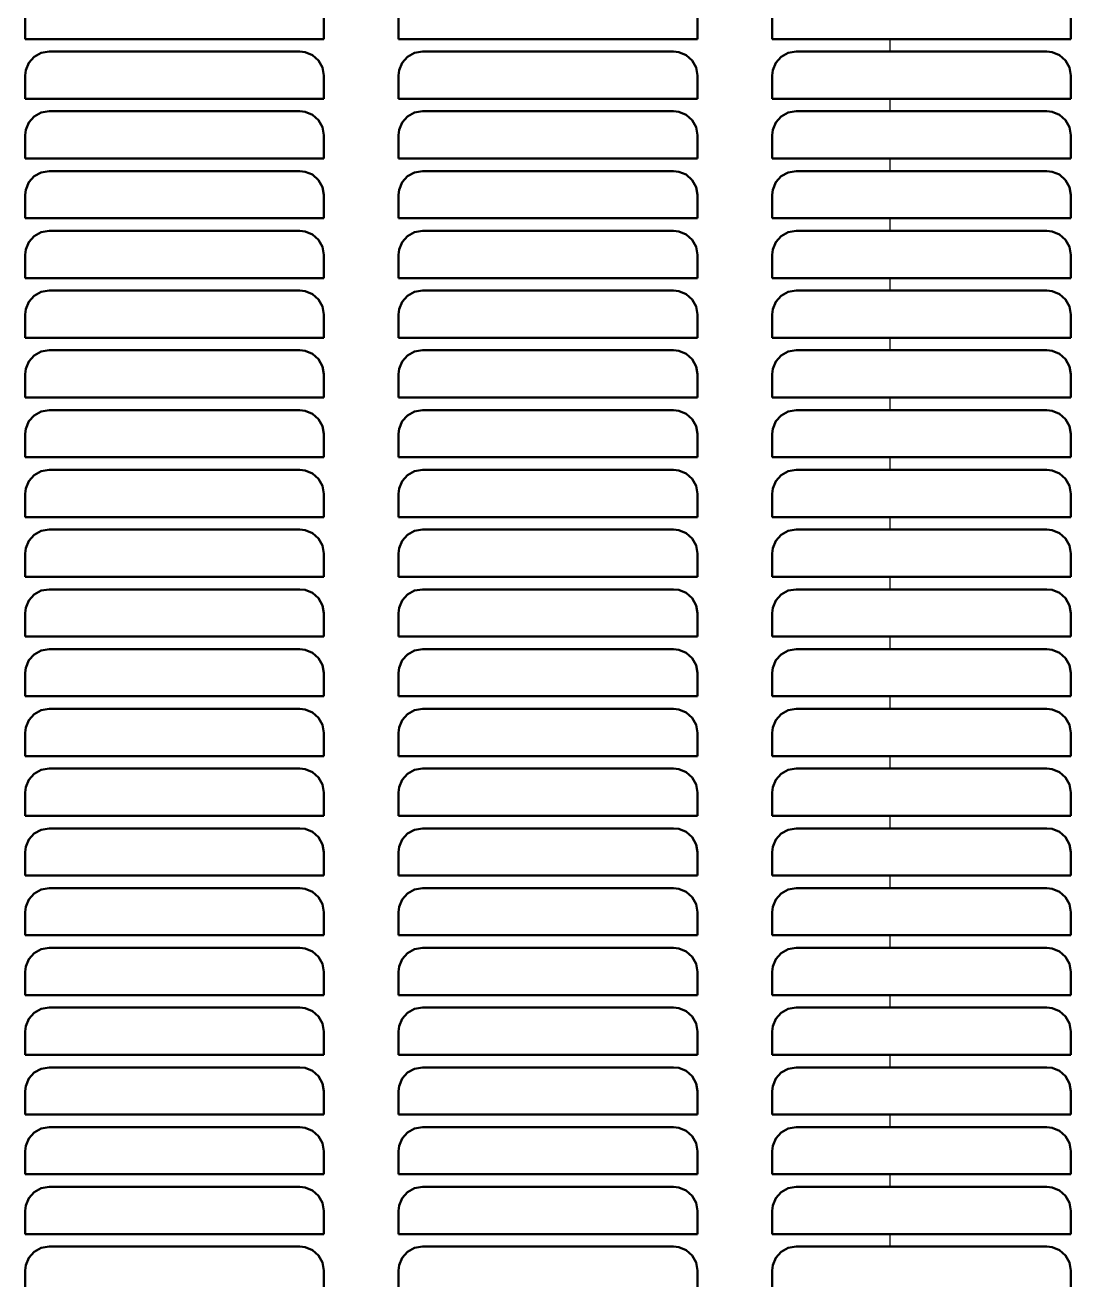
# Model space of a CAD drawing. Header units: inches. Extents: x -0.3 to 35.5, y 0 to 41.5.
# Drawn here: x 10.27 to 19.02, y 20.8 to 31.3 of the extents above; entities that cross this region are included whole.
import ezdxf

# ---------------------------------------------------------------- set-up
doc = ezdxf.new("R2010")
doc.units = ezdxf.units.IN
doc.header["$MEASUREMENT"] = 0
doc.layers.add('AM_0', color=7, linetype='Continuous', lineweight=50)
doc.layers.add('AM_4', color=3, linetype='Continuous', lineweight=25)

msp = doc.modelspace()

# ---------------------------------------------------------------- linework, layer by layer
at = {"layer": 'AM_0'}
for p, q in [((10.266, 31.381), (10.266, 31.186)), ((12.766, 31.186), (12.766, 31.381)), ((13.391, 31.381), (13.391, 31.186)), ((15.891, 31.186), (15.891, 31.381)), ((16.516, 31.381), (16.516, 31.186)), ((19.016, 31.186), (19.016, 31.381)), ((10.266, 31.186), (12.766, 31.186)), ((13.391, 31.186), (15.891, 31.186)), ((16.516, 31.186), (19.016, 31.186)), ((12.566, 31.081), (10.466, 31.081)), ((15.691, 31.081), (13.591, 31.081)), ((18.816, 31.081), (16.716, 31.081)), ((10.266, 30.881), (10.266, 30.686)), ((12.766, 30.686), (12.766, 30.881)), ((13.391, 30.881), (13.391, 30.686)), ((15.891, 30.686), (15.891, 30.881)), ((16.516, 30.881), (16.516, 30.686)), ((19.016, 30.686), (19.016, 30.881)), ((10.266, 30.686), (12.766, 30.686)), ((13.391, 30.686), (15.891, 30.686)), ((16.516, 30.686), (19.016, 30.686)), ((12.566, 30.581), (10.466, 30.581)), ((15.691, 30.581), (13.591, 30.581)), ((18.816, 30.581), (16.716, 30.581)), ((10.266, 30.381), (10.266, 30.186)), ((12.766, 30.186), (12.766, 30.381)), ((13.391, 30.381), (13.391, 30.186)), ((15.891, 30.186), (15.891, 30.381)), ((16.516, 30.381), (16.516, 30.186)), ((19.016, 30.186), (19.016, 30.381)), ((10.266, 30.186), (12.766, 30.186)), ((13.391, 30.186), (15.891, 30.186)), ((16.516, 30.186), (19.016, 30.186)), ((12.566, 30.081), (10.466, 30.081)), ((15.691, 30.081), (13.591, 30.081)), ((18.816, 30.081), (16.716, 30.081)), ((10.266, 29.881), (10.266, 29.686)), ((12.766, 29.686), (12.766, 29.881)), ((13.391, 29.881), (13.391, 29.686)), ((15.891, 29.686), (15.891, 29.881)), ((16.516, 29.881), (16.516, 29.686)), ((19.016, 29.686), (19.016, 29.881)), ((10.266, 29.686), (12.766, 29.686)), ((13.391, 29.686), (15.891, 29.686)), ((16.516, 29.686), (19.016, 29.686)), ((12.566, 29.581), (10.466, 29.581)), ((15.691, 29.581), (13.591, 29.581)), ((18.816, 29.581), (16.716, 29.581)), ((10.266, 29.381), (10.266, 29.186)), ((12.766, 29.186), (12.766, 29.381)), ((13.391, 29.381), (13.391, 29.186)), ((15.891, 29.186), (15.891, 29.381)), ((16.516, 29.381), (16.516, 29.186)), ((19.016, 29.186), (19.016, 29.381)), ((10.266, 29.186), (12.766, 29.186)), ((13.391, 29.186), (15.891, 29.186)), ((16.516, 29.186), (19.016, 29.186)), ((12.566, 29.081), (10.466, 29.081)), ((15.691, 29.081), (13.591, 29.081)), ((18.816, 29.081), (16.716, 29.081)), ((10.266, 28.881), (10.266, 28.686)), ((12.766, 28.686), (12.766, 28.881)), ((13.391, 28.881), (13.391, 28.686)), ((15.891, 28.686), (15.891, 28.881)), ((16.516, 28.881), (16.516, 28.686)), ((19.016, 28.686), (19.016, 28.881)), ((10.266, 28.686), (12.766, 28.686)), ((13.391, 28.686), (15.891, 28.686)), ((16.516, 28.686), (19.016, 28.686)), ((12.566, 28.581), (10.466, 28.581)), ((15.691, 28.581), (13.591, 28.581)), ((18.816, 28.581), (16.716, 28.581)), ((10.266, 28.381), (10.266, 28.186)), ((12.766, 28.186), (12.766, 28.381)), ((13.391, 28.381), (13.391, 28.186)), ((15.891, 28.186), (15.891, 28.381)), ((16.516, 28.381), (16.516, 28.186)), ((19.016, 28.186), (19.016, 28.381)), ((10.266, 28.186), (12.766, 28.186)), ((13.391, 28.186), (15.891, 28.186)), ((16.516, 28.186), (19.016, 28.186)), ((12.566, 28.081), (10.466, 28.081)), ((15.691, 28.081), (13.591, 28.081)), ((18.816, 28.081), (16.716, 28.081)), ((10.266, 27.881), (10.266, 27.686)), ((12.766, 27.686), (12.766, 27.881)), ((13.391, 27.881), (13.391, 27.686)), ((15.891, 27.686), (15.891, 27.881)), ((16.516, 27.881), (16.516, 27.686)), ((19.016, 27.686), (19.016, 27.881)), ((10.266, 27.686), (12.766, 27.686)), ((13.391, 27.686), (15.891, 27.686)), ((16.516, 27.686), (19.016, 27.686)), ((12.566, 27.581), (10.466, 27.581)), ((15.691, 27.581), (13.591, 27.581)), ((18.816, 27.581), (16.716, 27.581)), ((10.266, 27.381), (10.266, 27.186)), ((12.766, 27.186), (12.766, 27.381)), ((13.391, 27.381), (13.391, 27.186)), ((15.891, 27.186), (15.891, 27.381)), ((16.516, 27.381), (16.516, 27.186)), ((19.016, 27.186), (19.016, 27.381)), ((10.266, 27.186), (12.766, 27.186)), ((13.391, 27.186), (15.891, 27.186)), ((16.516, 27.186), (19.016, 27.186)), ((12.566, 27.081), (10.466, 27.081)), ((15.691, 27.081), (13.591, 27.081)), ((18.816, 27.081), (16.716, 27.081)), ((10.266, 26.881), (10.266, 26.686)), ((12.766, 26.686), (12.766, 26.881)), ((13.391, 26.881), (13.391, 26.686)), ((15.891, 26.686), (15.891, 26.881)), ((16.516, 26.881), (16.516, 26.686)), ((19.016, 26.686), (19.016, 26.881)), ((10.266, 26.686), (12.766, 26.686)), ((13.391, 26.686), (15.891, 26.686)), ((16.516, 26.686), (19.016, 26.686)), ((12.566, 26.581), (10.466, 26.581)), ((15.691, 26.581), (13.591, 26.581)), ((18.816, 26.581), (16.716, 26.581)), ((10.266, 26.381), (10.266, 26.186)), ((12.766, 26.186), (12.766, 26.381)), ((13.391, 26.381), (13.391, 26.186)), ((15.891, 26.186), (15.891, 26.381)), ((16.516, 26.381), (16.516, 26.186)), ((19.016, 26.186), (19.016, 26.381)), ((10.266, 26.186), (12.766, 26.186)), ((13.391, 26.186), (15.891, 26.186)), ((16.516, 26.186), (19.016, 26.186)), ((12.566, 26.081), (10.466, 26.081)), ((15.691, 26.081), (13.591, 26.081)), ((18.816, 26.081), (16.716, 26.081)), ((10.266, 25.881), (10.266, 25.686)), ((12.766, 25.686), (12.766, 25.881)), ((13.391, 25.881), (13.391, 25.686)), ((15.891, 25.686), (15.891, 25.881)), ((16.516, 25.881), (16.516, 25.686)), ((19.016, 25.686), (19.016, 25.881)), ((10.266, 25.686), (12.766, 25.686)), ((13.391, 25.686), (15.891, 25.686)), ((16.516, 25.686), (19.016, 25.686)), ((12.566, 25.581), (10.466, 25.581)), ((15.691, 25.581), (13.591, 25.581)), ((18.816, 25.581), (16.716, 25.581)), ((10.266, 25.381), (10.266, 25.186)), ((12.766, 25.186), (12.766, 25.381)), ((13.391, 25.381), (13.391, 25.186)), ((15.891, 25.186), (15.891, 25.381)), ((16.516, 25.381), (16.516, 25.186)), ((19.016, 25.186), (19.016, 25.381)), ((10.266, 25.186), (12.766, 25.186)), ((13.391, 25.186), (15.891, 25.186)), ((16.516, 25.186), (19.016, 25.186)), ((12.566, 25.081), (10.466, 25.081)), ((15.691, 25.081), (13.591, 25.081)), ((18.816, 25.081), (16.716, 25.081)), ((10.266, 24.881), (10.266, 24.686)), ((12.766, 24.686), (12.766, 24.881)), ((13.391, 24.881), (13.391, 24.686)), ((15.891, 24.686), (15.891, 24.881)), ((16.516, 24.881), (16.516, 24.686)), ((19.016, 24.686), (19.016, 24.881)), ((10.266, 24.686), (12.766, 24.686)), ((13.391, 24.686), (15.891, 24.686)), ((16.516, 24.686), (19.016, 24.686)), ((12.566, 24.581), (10.466, 24.581)), ((15.691, 24.581), (13.591, 24.581)), ((18.816, 24.581), (16.716, 24.581)), ((10.266, 24.381), (10.266, 24.186)), ((12.766, 24.186), (12.766, 24.381)), ((13.391, 24.381), (13.391, 24.186)), ((15.891, 24.186), (15.891, 24.381)), ((16.516, 24.381), (16.516, 24.186)), ((19.016, 24.186), (19.016, 24.381)), ((10.266, 24.186), (12.766, 24.186)), ((13.391, 24.186), (15.891, 24.186)), ((16.516, 24.186), (19.016, 24.186)), ((12.566, 24.081), (10.466, 24.081)), ((15.691, 24.081), (13.591, 24.081)), ((18.816, 24.081), (16.716, 24.081)), ((10.266, 23.881), (10.266, 23.686)), ((12.766, 23.686), (12.766, 23.881)), ((13.391, 23.881), (13.391, 23.686)), ((15.891, 23.686), (15.891, 23.881)), ((16.516, 23.881), (16.516, 23.686)), ((19.016, 23.686), (19.016, 23.881)), ((10.266, 23.686), (12.766, 23.686)), ((13.391, 23.686), (15.891, 23.686)), ((16.516, 23.686), (19.016, 23.686)), ((12.566, 23.581), (10.466, 23.581)), ((15.691, 23.581), (13.591, 23.581)), ((18.816, 23.581), (16.716, 23.581)), ((10.266, 23.381), (10.266, 23.186)), ((12.766, 23.186), (12.766, 23.381)), ((13.391, 23.381), (13.391, 23.186)), ((15.891, 23.186), (15.891, 23.381)), ((16.516, 23.381), (16.516, 23.186)), ((19.016, 23.186), (19.016, 23.381)), ((10.266, 23.186), (12.766, 23.186)), ((13.391, 23.186), (15.891, 23.186)), ((16.516, 23.186), (19.016, 23.186)), ((12.566, 23.081), (10.466, 23.081)), ((15.691, 23.081), (13.591, 23.081)), ((18.816, 23.081), (16.716, 23.081)), ((10.266, 22.881), (10.266, 22.686)), ((12.766, 22.686), (12.766, 22.881)), ((13.391, 22.881), (13.391, 22.686)), ((15.891, 22.686), (15.891, 22.881)), ((16.516, 22.881), (16.516, 22.686)), ((19.016, 22.686), (19.016, 22.881)), ((10.266, 22.686), (12.766, 22.686)), ((13.391, 22.686), (15.891, 22.686)), ((16.516, 22.686), (19.016, 22.686)), ((12.566, 22.581), (10.466, 22.581)), ((15.691, 22.581), (13.591, 22.581)), ((18.816, 22.581), (16.716, 22.581)), ((10.266, 22.381), (10.266, 22.186)), ((12.766, 22.186), (12.766, 22.381)), ((13.391, 22.381), (13.391, 22.186)), ((15.891, 22.186), (15.891, 22.381)), ((16.516, 22.381), (16.516, 22.186)), ((19.016, 22.186), (19.016, 22.381)), ((10.266, 22.186), (12.766, 22.186)), ((13.391, 22.186), (15.891, 22.186)), ((16.516, 22.186), (19.016, 22.186)), ((12.566, 22.081), (10.466, 22.081)), ((15.691, 22.081), (13.591, 22.081)), ((18.816, 22.081), (16.716, 22.081)), ((10.266, 21.881), (10.266, 21.686)), ((12.766, 21.686), (12.766, 21.881)), ((13.391, 21.881), (13.391, 21.686)), ((15.891, 21.686), (15.891, 21.881)), ((16.516, 21.881), (16.516, 21.686)), ((19.016, 21.686), (19.016, 21.881)), ((10.266, 21.686), (12.766, 21.686)), ((13.391, 21.686), (15.891, 21.686)), ((16.516, 21.686), (19.016, 21.686)), ((12.566, 21.581), (10.466, 21.581)), ((15.691, 21.581), (13.591, 21.581)), ((18.816, 21.581), (16.716, 21.581)), ((10.266, 21.381), (10.266, 21.186)), ((12.766, 21.186), (12.766, 21.381)), ((13.391, 21.381), (13.391, 21.186)), ((15.891, 21.186), (15.891, 21.381)), ((16.516, 21.381), (16.516, 21.186)), ((19.016, 21.186), (19.016, 21.381)), ((10.266, 21.186), (12.766, 21.186)), ((13.391, 21.186), (15.891, 21.186)), ((16.516, 21.186), (19.016, 21.186)), ((12.566, 21.081), (10.466, 21.081)), ((15.691, 21.081), (13.591, 21.081)), ((18.816, 21.081), (16.716, 21.081)), ((10.266, 20.881), (10.266, 20.686)), ((12.766, 20.686), (12.766, 20.881)), ((13.391, 20.881), (13.391, 20.686)), ((15.891, 20.686), (15.891, 20.881)), ((16.516, 20.881), (16.516, 20.686)), ((19.016, 20.686), (19.016, 20.881))]:
    msp.add_line(p, q, dxfattribs=at)
for points in [[(10.466, 31.081), (10.4, 31.07), (10.341, 31.037), (10.296, 30.987), (10.271, 30.925), (10.266, 30.881)], [(12.766, 30.881), (12.755, 30.947), (12.722, 31.006), (12.672, 31.051), (12.61, 31.076), (12.566, 31.081)], [(13.591, 31.081), (13.525, 31.07), (13.466, 31.037), (13.421, 30.987), (13.396, 30.925), (13.391, 30.881)], [(15.891, 30.881), (15.88, 30.947), (15.847, 31.006), (15.797, 31.051), (15.735, 31.076), (15.691, 31.081)], [(16.716, 31.081), (16.65, 31.07), (16.591, 31.037), (16.546, 30.987), (16.521, 30.925), (16.516, 30.881)], [(19.016, 30.881), (19.005, 30.947), (18.972, 31.006), (18.922, 31.051), (18.86, 31.076), (18.816, 31.081)], [(10.466, 30.581), (10.4, 30.57), (10.341, 30.537), (10.296, 30.487), (10.271, 30.425), (10.266, 30.381)], [(12.766, 30.381), (12.755, 30.447), (12.722, 30.506), (12.672, 30.551), (12.61, 30.576), (12.566, 30.581)], [(13.591, 30.581), (13.525, 30.57), (13.466, 30.537), (13.421, 30.487), (13.396, 30.425), (13.391, 30.381)], [(15.891, 30.381), (15.88, 30.447), (15.847, 30.506), (15.797, 30.551), (15.735, 30.576), (15.691, 30.581)], [(16.716, 30.581), (16.65, 30.57), (16.591, 30.537), (16.546, 30.487), (16.521, 30.425), (16.516, 30.381)], [(19.016, 30.381), (19.005, 30.447), (18.972, 30.506), (18.922, 30.551), (18.86, 30.576), (18.816, 30.581)], [(10.466, 30.081), (10.4, 30.07), (10.341, 30.037), (10.296, 29.987), (10.271, 29.925), (10.266, 29.881)], [(12.766, 29.881), (12.755, 29.947), (12.722, 30.006), (12.672, 30.051), (12.61, 30.076), (12.566, 30.081)], [(13.591, 30.081), (13.525, 30.07), (13.466, 30.037), (13.421, 29.987), (13.396, 29.925), (13.391, 29.881)], [(15.891, 29.881), (15.88, 29.947), (15.847, 30.006), (15.797, 30.051), (15.735, 30.076), (15.691, 30.081)], [(16.716, 30.081), (16.65, 30.07), (16.591, 30.037), (16.546, 29.987), (16.521, 29.925), (16.516, 29.881)], [(19.016, 29.881), (19.005, 29.947), (18.972, 30.006), (18.922, 30.051), (18.86, 30.076), (18.816, 30.081)], [(10.466, 29.581), (10.4, 29.57), (10.341, 29.537), (10.296, 29.487), (10.271, 29.425), (10.266, 29.381)], [(12.766, 29.381), (12.755, 29.447), (12.722, 29.506), (12.672, 29.551), (12.61, 29.576), (12.566, 29.581)], [(13.591, 29.581), (13.525, 29.57), (13.466, 29.537), (13.421, 29.487), (13.396, 29.425), (13.391, 29.381)], [(15.891, 29.381), (15.88, 29.447), (15.847, 29.506), (15.797, 29.551), (15.735, 29.576), (15.691, 29.581)], [(16.716, 29.581), (16.65, 29.57), (16.591, 29.537), (16.546, 29.487), (16.521, 29.425), (16.516, 29.381)], [(19.016, 29.381), (19.005, 29.447), (18.972, 29.506), (18.922, 29.551), (18.86, 29.576), (18.816, 29.581)], [(10.466, 29.081), (10.4, 29.07), (10.341, 29.037), (10.296, 28.987), (10.271, 28.925), (10.266, 28.881)], [(12.766, 28.881), (12.755, 28.947), (12.722, 29.006), (12.672, 29.051), (12.61, 29.076), (12.566, 29.081)], [(13.591, 29.081), (13.525, 29.07), (13.466, 29.037), (13.421, 28.987), (13.396, 28.925), (13.391, 28.881)], [(15.891, 28.881), (15.88, 28.947), (15.847, 29.006), (15.797, 29.051), (15.735, 29.076), (15.691, 29.081)], [(16.716, 29.081), (16.65, 29.07), (16.591, 29.037), (16.546, 28.987), (16.521, 28.925), (16.516, 28.881)], [(19.016, 28.881), (19.005, 28.947), (18.972, 29.006), (18.922, 29.051), (18.86, 29.076), (18.816, 29.081)], [(10.466, 28.581), (10.4, 28.57), (10.341, 28.537), (10.296, 28.487), (10.271, 28.425), (10.266, 28.381)], [(12.766, 28.381), (12.755, 28.447), (12.722, 28.506), (12.672, 28.551), (12.61, 28.576), (12.566, 28.581)], [(13.591, 28.581), (13.525, 28.57), (13.466, 28.537), (13.421, 28.487), (13.396, 28.425), (13.391, 28.381)], [(15.891, 28.381), (15.88, 28.447), (15.847, 28.506), (15.797, 28.551), (15.735, 28.576), (15.691, 28.581)], [(16.716, 28.581), (16.65, 28.57), (16.591, 28.537), (16.546, 28.487), (16.521, 28.425), (16.516, 28.381)], [(19.016, 28.381), (19.005, 28.447), (18.972, 28.506), (18.922, 28.551), (18.86, 28.576), (18.816, 28.581)], [(10.466, 28.081), (10.4, 28.07), (10.341, 28.037), (10.296, 27.987), (10.271, 27.925), (10.266, 27.881)], [(12.766, 27.881), (12.755, 27.947), (12.722, 28.006), (12.672, 28.051), (12.61, 28.076), (12.566, 28.081)], [(13.591, 28.081), (13.525, 28.07), (13.466, 28.037), (13.421, 27.987), (13.396, 27.925), (13.391, 27.881)], [(15.891, 27.881), (15.88, 27.947), (15.847, 28.006), (15.797, 28.051), (15.735, 28.076), (15.691, 28.081)], [(16.716, 28.081), (16.65, 28.07), (16.591, 28.037), (16.546, 27.987), (16.521, 27.925), (16.516, 27.881)], [(19.016, 27.881), (19.005, 27.947), (18.972, 28.006), (18.922, 28.051), (18.86, 28.076), (18.816, 28.081)], [(10.466, 27.581), (10.4, 27.57), (10.341, 27.537), (10.296, 27.487), (10.271, 27.425), (10.266, 27.381)], [(12.766, 27.381), (12.755, 27.447), (12.722, 27.506), (12.672, 27.551), (12.61, 27.576), (12.566, 27.581)], [(13.591, 27.581), (13.525, 27.57), (13.466, 27.537), (13.421, 27.487), (13.396, 27.425), (13.391, 27.381)], [(15.891, 27.381), (15.88, 27.447), (15.847, 27.506), (15.797, 27.551), (15.735, 27.576), (15.691, 27.581)], [(16.716, 27.581), (16.65, 27.57), (16.591, 27.537), (16.546, 27.487), (16.521, 27.425), (16.516, 27.381)], [(19.016, 27.381), (19.005, 27.447), (18.972, 27.506), (18.922, 27.551), (18.86, 27.576), (18.816, 27.581)], [(10.466, 27.081), (10.4, 27.07), (10.341, 27.037), (10.296, 26.987), (10.271, 26.925), (10.266, 26.881)], [(12.766, 26.881), (12.755, 26.947), (12.722, 27.006), (12.672, 27.051), (12.61, 27.076), (12.566, 27.081)], [(13.591, 27.081), (13.525, 27.07), (13.466, 27.037), (13.421, 26.987), (13.396, 26.925), (13.391, 26.881)], [(15.891, 26.881), (15.88, 26.947), (15.847, 27.006), (15.797, 27.051), (15.735, 27.076), (15.691, 27.081)], [(16.716, 27.081), (16.65, 27.07), (16.591, 27.037), (16.546, 26.987), (16.521, 26.925), (16.516, 26.881)], [(19.016, 26.881), (19.005, 26.947), (18.972, 27.006), (18.922, 27.051), (18.86, 27.076), (18.816, 27.081)], [(10.466, 26.581), (10.4, 26.57), (10.341, 26.537), (10.296, 26.487), (10.271, 26.425), (10.266, 26.381)], [(12.766, 26.381), (12.755, 26.447), (12.722, 26.506), (12.672, 26.551), (12.61, 26.576), (12.566, 26.581)], [(13.591, 26.581), (13.525, 26.57), (13.466, 26.537), (13.421, 26.487), (13.396, 26.425), (13.391, 26.381)], [(15.891, 26.381), (15.88, 26.447), (15.847, 26.506), (15.797, 26.551), (15.735, 26.576), (15.691, 26.581)], [(16.716, 26.581), (16.65, 26.57), (16.591, 26.537), (16.546, 26.487), (16.521, 26.425), (16.516, 26.381)], [(19.016, 26.381), (19.005, 26.447), (18.972, 26.506), (18.922, 26.551), (18.86, 26.576), (18.816, 26.581)], [(10.466, 26.081), (10.4, 26.07), (10.341, 26.037), (10.296, 25.987), (10.271, 25.925), (10.266, 25.881)], [(12.766, 25.881), (12.755, 25.947), (12.722, 26.006), (12.672, 26.051), (12.61, 26.076), (12.566, 26.081)], [(13.591, 26.081), (13.525, 26.07), (13.466, 26.037), (13.421, 25.987), (13.396, 25.925), (13.391, 25.881)], [(15.891, 25.881), (15.88, 25.947), (15.847, 26.006), (15.797, 26.051), (15.735, 26.076), (15.691, 26.081)], [(16.716, 26.081), (16.65, 26.07), (16.591, 26.037), (16.546, 25.987), (16.521, 25.925), (16.516, 25.881)], [(19.016, 25.881), (19.005, 25.947), (18.972, 26.006), (18.922, 26.051), (18.86, 26.076), (18.816, 26.081)], [(10.466, 25.581), (10.4, 25.57), (10.341, 25.537), (10.296, 25.487), (10.271, 25.425), (10.266, 25.381)], [(12.766, 25.381), (12.755, 25.447), (12.722, 25.506), (12.672, 25.551), (12.61, 25.576), (12.566, 25.581)], [(13.591, 25.581), (13.525, 25.57), (13.466, 25.537), (13.421, 25.487), (13.396, 25.425), (13.391, 25.381)], [(15.891, 25.381), (15.88, 25.447), (15.847, 25.506), (15.797, 25.551), (15.735, 25.576), (15.691, 25.581)], [(16.716, 25.581), (16.65, 25.57), (16.591, 25.537), (16.546, 25.487), (16.521, 25.425), (16.516, 25.381)], [(19.016, 25.381), (19.005, 25.447), (18.972, 25.506), (18.922, 25.551), (18.86, 25.576), (18.816, 25.581)], [(10.466, 25.081), (10.4, 25.07), (10.341, 25.037), (10.296, 24.987), (10.271, 24.925), (10.266, 24.881)], [(12.766, 24.881), (12.755, 24.947), (12.722, 25.006), (12.672, 25.051), (12.61, 25.076), (12.566, 25.081)], [(13.591, 25.081), (13.525, 25.07), (13.466, 25.037), (13.421, 24.987), (13.396, 24.925), (13.391, 24.881)], [(15.891, 24.881), (15.88, 24.947), (15.847, 25.006), (15.797, 25.051), (15.735, 25.076), (15.691, 25.081)], [(16.716, 25.081), (16.65, 25.07), (16.591, 25.037), (16.546, 24.987), (16.521, 24.925), (16.516, 24.881)], [(19.016, 24.881), (19.005, 24.947), (18.972, 25.006), (18.922, 25.051), (18.86, 25.076), (18.816, 25.081)], [(10.466, 24.581), (10.4, 24.57), (10.341, 24.537), (10.296, 24.487), (10.271, 24.425), (10.266, 24.381)], [(12.766, 24.381), (12.755, 24.447), (12.722, 24.506), (12.672, 24.551), (12.61, 24.576), (12.566, 24.581)], [(13.591, 24.581), (13.525, 24.57), (13.466, 24.537), (13.421, 24.487), (13.396, 24.425), (13.391, 24.381)], [(15.891, 24.381), (15.88, 24.447), (15.847, 24.506), (15.797, 24.551), (15.735, 24.576), (15.691, 24.581)], [(16.716, 24.581), (16.65, 24.57), (16.591, 24.537), (16.546, 24.487), (16.521, 24.425), (16.516, 24.381)], [(19.016, 24.381), (19.005, 24.447), (18.972, 24.506), (18.922, 24.551), (18.86, 24.576), (18.816, 24.581)], [(10.466, 24.081), (10.4, 24.07), (10.341, 24.037), (10.296, 23.987), (10.271, 23.925), (10.266, 23.881)], [(12.766, 23.881), (12.755, 23.947), (12.722, 24.006), (12.672, 24.051), (12.61, 24.076), (12.566, 24.081)], [(13.591, 24.081), (13.525, 24.07), (13.466, 24.037), (13.421, 23.987), (13.396, 23.925), (13.391, 23.881)], [(15.891, 23.881), (15.88, 23.947), (15.847, 24.006), (15.797, 24.051), (15.735, 24.076), (15.691, 24.081)], [(16.716, 24.081), (16.65, 24.07), (16.591, 24.037), (16.546, 23.987), (16.521, 23.925), (16.516, 23.881)], [(19.016, 23.881), (19.005, 23.947), (18.972, 24.006), (18.922, 24.051), (18.86, 24.076), (18.816, 24.081)], [(10.466, 23.581), (10.4, 23.57), (10.341, 23.537), (10.296, 23.487), (10.271, 23.425), (10.266, 23.381)], [(12.766, 23.381), (12.755, 23.447), (12.722, 23.506), (12.672, 23.551), (12.61, 23.576), (12.566, 23.581)], [(13.591, 23.581), (13.525, 23.57), (13.466, 23.537), (13.421, 23.487), (13.396, 23.425), (13.391, 23.381)], [(15.891, 23.381), (15.88, 23.447), (15.847, 23.506), (15.797, 23.551), (15.735, 23.576), (15.691, 23.581)], [(16.716, 23.581), (16.65, 23.57), (16.591, 23.537), (16.546, 23.487), (16.521, 23.425), (16.516, 23.381)], [(19.016, 23.381), (19.005, 23.447), (18.972, 23.506), (18.922, 23.551), (18.86, 23.576), (18.816, 23.581)], [(10.466, 23.081), (10.4, 23.07), (10.341, 23.037), (10.296, 22.987), (10.271, 22.925), (10.266, 22.881)], [(12.766, 22.881), (12.755, 22.947), (12.722, 23.006), (12.672, 23.051), (12.61, 23.076), (12.566, 23.081)], [(13.591, 23.081), (13.525, 23.07), (13.466, 23.037), (13.421, 22.987), (13.396, 22.925), (13.391, 22.881)], [(15.891, 22.881), (15.88, 22.947), (15.847, 23.006), (15.797, 23.051), (15.735, 23.076), (15.691, 23.081)], [(16.716, 23.081), (16.65, 23.07), (16.591, 23.037), (16.546, 22.987), (16.521, 22.925), (16.516, 22.881)], [(19.016, 22.881), (19.005, 22.947), (18.972, 23.006), (18.922, 23.051), (18.86, 23.076), (18.816, 23.081)], [(10.466, 22.581), (10.4, 22.57), (10.341, 22.537), (10.296, 22.487), (10.271, 22.425), (10.266, 22.381)], [(12.766, 22.381), (12.755, 22.447), (12.722, 22.506), (12.672, 22.551), (12.61, 22.576), (12.566, 22.581)], [(13.591, 22.581), (13.525, 22.57), (13.466, 22.537), (13.421, 22.487), (13.396, 22.425), (13.391, 22.381)], [(15.891, 22.381), (15.88, 22.447), (15.847, 22.506), (15.797, 22.551), (15.735, 22.576), (15.691, 22.581)], [(16.716, 22.581), (16.65, 22.57), (16.591, 22.537), (16.546, 22.487), (16.521, 22.425), (16.516, 22.381)], [(19.016, 22.381), (19.005, 22.447), (18.972, 22.506), (18.922, 22.551), (18.86, 22.576), (18.816, 22.581)], [(10.466, 22.081), (10.4, 22.07), (10.341, 22.037), (10.296, 21.987), (10.271, 21.925), (10.266, 21.881)], [(12.766, 21.881), (12.755, 21.947), (12.722, 22.006), (12.672, 22.051), (12.61, 22.076), (12.566, 22.081)], [(13.591, 22.081), (13.525, 22.07), (13.466, 22.037), (13.421, 21.987), (13.396, 21.925), (13.391, 21.881)], [(15.891, 21.881), (15.88, 21.947), (15.847, 22.006), (15.797, 22.051), (15.735, 22.076), (15.691, 22.081)], [(16.716, 22.081), (16.65, 22.07), (16.591, 22.037), (16.546, 21.987), (16.521, 21.925), (16.516, 21.881)], [(19.016, 21.881), (19.005, 21.947), (18.972, 22.006), (18.922, 22.051), (18.86, 22.076), (18.816, 22.081)], [(10.466, 21.581), (10.4, 21.57), (10.341, 21.537), (10.296, 21.487), (10.271, 21.425), (10.266, 21.381)], [(12.766, 21.381), (12.755, 21.447), (12.722, 21.506), (12.672, 21.551), (12.61, 21.576), (12.566, 21.581)], [(13.591, 21.581), (13.525, 21.57), (13.466, 21.537), (13.421, 21.487), (13.396, 21.425), (13.391, 21.381)], [(15.891, 21.381), (15.88, 21.447), (15.847, 21.506), (15.797, 21.551), (15.735, 21.576), (15.691, 21.581)], [(16.716, 21.581), (16.65, 21.57), (16.591, 21.537), (16.546, 21.487), (16.521, 21.425), (16.516, 21.381)], [(19.016, 21.381), (19.005, 21.447), (18.972, 21.506), (18.922, 21.551), (18.86, 21.576), (18.816, 21.581)], [(10.466, 21.081), (10.4, 21.07), (10.341, 21.037), (10.296, 20.987), (10.271, 20.925), (10.266, 20.881)], [(12.766, 20.881), (12.755, 20.947), (12.722, 21.006), (12.672, 21.051), (12.61, 21.076), (12.566, 21.081)], [(13.591, 21.081), (13.525, 21.07), (13.466, 21.037), (13.421, 20.987), (13.396, 20.925), (13.391, 20.881)], [(15.891, 20.881), (15.88, 20.947), (15.847, 21.006), (15.797, 21.051), (15.735, 21.076), (15.691, 21.081)], [(16.716, 21.081), (16.65, 21.07), (16.591, 21.037), (16.546, 20.987), (16.521, 20.925), (16.516, 20.881)], [(19.016, 20.881), (19.005, 20.947), (18.972, 21.006), (18.922, 21.051), (18.86, 21.076), (18.816, 21.081)]]:
    msp.add_lwpolyline(points, dxfattribs=at)
at = {"layer": 'AM_4'}
for p, q in [((17.5, 31.186), (17.5, 31.081)), ((17.5, 30.686), (17.5, 30.581)), ((17.5, 30.186), (17.5, 30.081)), ((17.5, 29.686), (17.5, 29.581)), ((17.5, 29.186), (17.5, 29.081)), ((17.5, 28.686), (17.5, 28.581)), ((17.5, 28.186), (17.5, 28.081)), ((17.5, 27.686), (17.5, 27.581)), ((17.5, 27.186), (17.5, 27.081)), ((17.5, 26.686), (17.5, 26.581)), ((17.5, 26.186), (17.5, 26.081)), ((17.5, 25.686), (17.5, 25.581)), ((17.5, 25.186), (17.5, 25.081)), ((17.5, 24.686), (17.5, 24.581)), ((17.5, 24.186), (17.5, 24.081)), ((17.5, 23.686), (17.5, 23.581)), ((17.5, 23.186), (17.5, 23.081)), ((17.5, 22.686), (17.5, 22.581)), ((17.5, 22.186), (17.5, 22.081)), ((17.5, 21.686), (17.5, 21.581)), ((17.5, 21.186), (17.5, 21.081))]:
    msp.add_line(p, q, dxfattribs=at)

doc.saveas('drawing.dxf')
